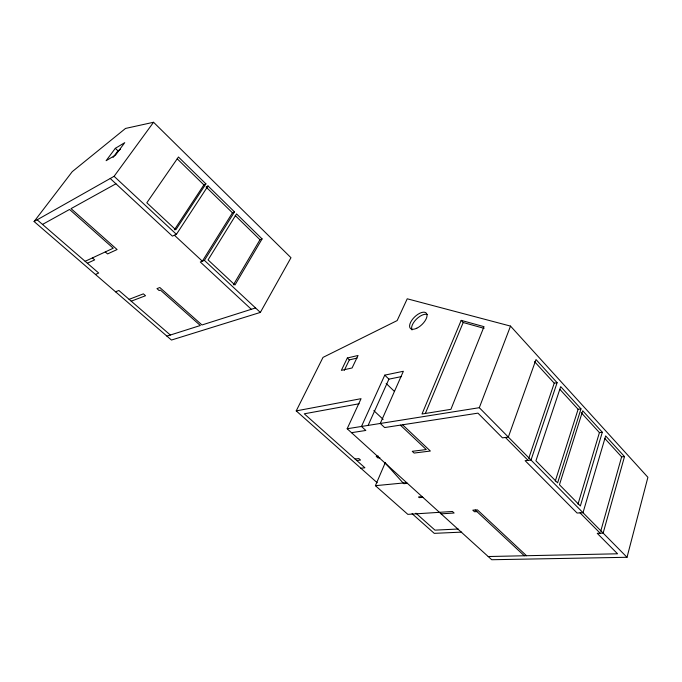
<?xml version="1.0" encoding="UTF-8"?>
<svg xmlns="http://www.w3.org/2000/svg" width="682" height="682" viewBox="0 0 682 682"><rect width="100%" height="100%" fill="white"/><g stroke="black" fill="none" stroke-linecap="round" stroke-linejoin="round"><path stroke-width="1.02" d="M296.227 410.888L361.059 398.68L347.164 428.748L491.739 559.734L627.022 557.288L647.9 477.298L510.52 326.098L407.231 298.793L397.154 320.574L323.012 357.394L296.227 410.888L377.189 482.728M351.503 432.678L365.833 430.461L361.477 426.463L384.767 375.134L403.369 371.264L380.266 423.471L384.657 427.554L477.954 413.147L502.464 437.844L508.337 437.085L536.001 359.55L557.109 382.687L531.005 460.043L525.123 460.665L577.091 513.034L582.999 512.702L605.65 435.909L624.499 456.573L603.144 533.094L597.236 533.324L617.551 553.793L488.201 556.529M600.748 531.176L621.626 456.863L604.866 438.543M602.308 432.243L580.356 505.976L559.453 484.74L582.726 410.777L602.308 432.243L599.427 432.593L581.252 412.712M578.004 504.143L599.427 432.593M580.996 408.876L557.603 482.865L535.916 460.819L560.706 386.634L580.996 408.876L578.114 409.294L559.931 389.405M555.293 481.083L578.114 409.294M528.738 458.347L554.236 383.173L534.543 361.648M347.164 428.748L479.31 407.691L510.52 326.098M425.449 413.232L463.197 322.518L461.177 320.37L422.013 414.017L450.904 409.336L484.024 326.669L461.177 320.37M441.092 513.853L454.127 513.026L452.439 511.483L407.845 514.364L375.398 485.678L385.339 462.481M368.016 425.619L388.911 379.149L401.331 376.626M344.291 370.343L349.337 359.891L357.121 358.084M347.351 357.99L341.367 370.352L352.091 367.965L358.05 355.484L347.351 357.99L349.337 359.891M260.353 312.416L290.975 257.711L153.561 122.266L125.522 128.438L72.266 171.642L34.1 221.531L171.463 340.045L260.353 312.416L204.404 260.362L200.295 261.99L251.317 309.296M233.389 284.837L259.987 239.732L262.084 238.905L236.535 213.892L208.07 259.91L234.958 284.999L262.084 238.905M204.404 260.362L234.506 211.897L208.027 185.964L206.672 186.629M234.506 211.897L232.443 212.81L202.349 261.18L174.404 235.222M110.237 178.496L172.393 236.125L176.425 234.327L208.027 185.964M174.353 229.843L203.892 184.899L205.921 183.901L178.454 157.005L146.826 202.776L175.803 229.808L205.921 183.901M34.1 221.531L114.09 176.314L153.561 122.266M113.067 157.423L117.96 150.833L120.526 149.29M115.326 148.335L106.119 160.696L115.497 155.129L124.738 142.657L115.326 148.335L117.96 150.833M42.506 224.421L69.555 209.451L113.246 248.222L85.139 261.3M115.94 183.782L71.047 208.624L117.091 249.544L107.568 253.934L105.292 251.931M87.373 263.235L94.662 259.876L92.411 257.915M95.446 274.462L98.694 273.03L37.169 219.8M115.565 291.811L118.864 290.481L170.347 335.024M129.103 299.347L143.382 293.848L145.53 295.732L131.225 301.18M166.911 336.115L200.329 325.502L160.398 290.063L159.136 290.549L156.971 288.622L159.827 287.523L201.974 324.973L255.554 307.949M359.141 403.753L304.274 413.812L364.913 467.784L360.88 468.253M554.236 383.173L557.109 382.687M355.092 459.046L358.86 458.568L360.556 460.077L356.78 460.546M378.314 456.113L376.2 456.377L377.905 457.92L379.891 457.673M621.626 456.863L624.499 456.573M375.398 485.678L406.677 482.668M407.418 483.342L403.88 483.683L403.13 483.009L385.151 462.925M422.149 496.684L418.586 496.973L419.319 497.63L422.874 497.349M476.906 511.594L474.476 511.747L472.788 510.17L477.409 509.863L526.513 555.719M458.21 529.019L434.963 530.136L415.909 513.171M461.68 532.122L434.255 533.35L412.064 513.665M463.197 322.518L484.092 328.34M475.209 510.008L524.288 555.77M114.09 176.314L176.425 234.327M373.821 410.624L383.156 419.353M402.585 424.784L430.359 451.032L414.119 453.053L412.252 451.322L426.259 449.549L400.368 425.125M386.157 383.446L394.554 391.536M384.767 375.134L388.911 379.149M177.226 158.829L203.892 184.899M205.998 186.953L232.443 212.81M235.222 215.529L259.987 239.732M505.396 437.46L528.056 460.35M580.041 512.864L600.177 533.213M479.31 407.691L627.022 557.288M412.03 329.952A11.006 5.303 -44 0 1 416.37 319.202A11.006 5.303 -44 0 1 427.469 314.581M416.762 328.238A11.023 5.277 -44 0 0 426.548 313.439A11.023 5.277 -44 0 0 411.655 320.506A11.023 5.277 -44 0 0 416.762 328.238"/></g></svg>
